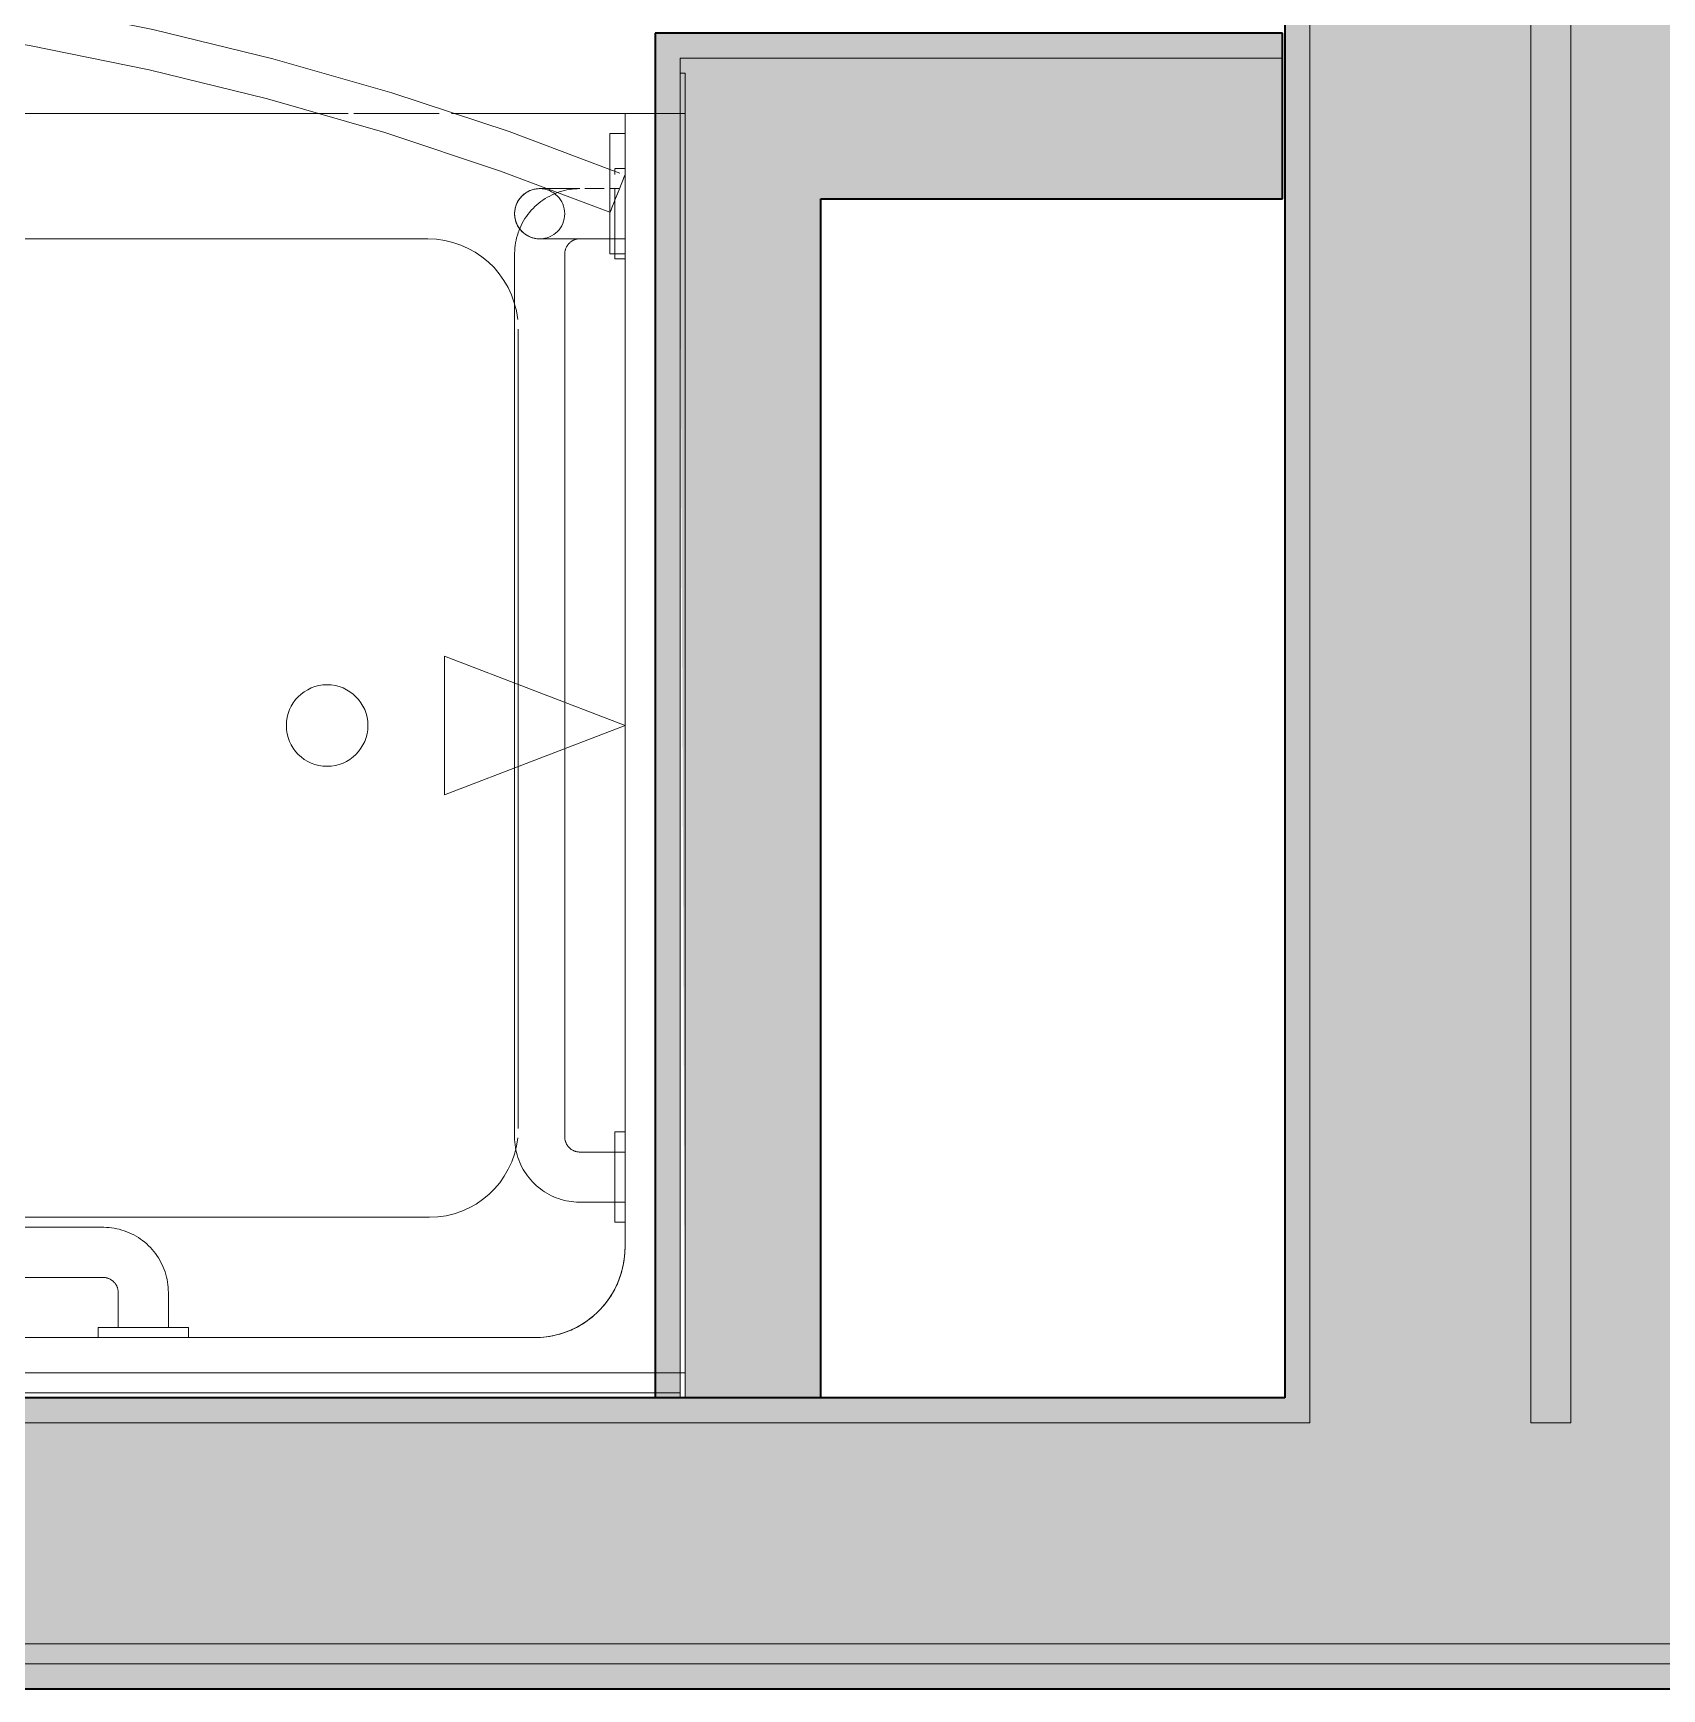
# Model space of a CAD drawing. Header units: inches. Extents: x 6 to 8416, y -388 to 6104.
# Drawn here: x 6884.23 to 6924.81, y 1568.94 to 1610.19 of the extents above; entities that cross this region are included whole.
import ezdxf

# ---------------------------------------------------------------- set-up
doc = ezdxf.new("R2010")
doc.units = ezdxf.units.IN
doc.header["$MEASUREMENT"] = 0
doc.linetypes.add('Dash 1_16_', pattern=[48, 24, -24])
for name, color, linetype, lineweight in [('A-GENM', 13, 'Continuous', 18), ('A-ROOM', 32, 'Continuous', 13), ('A-WALL', 113, 'Continuous', 25), ('A-WALL-PATT', 111, 'Continuous', 35), ('I-WALL', 2, 'Continuous', 25), ('P-SANR-FIXT', 6, 'Continuous', 18), ('Q-SPCQ', 91, 'Continuous', 18)]:
    doc.layers.add(name, color=color, linetype=linetype, lineweight=lineweight)

# ---------------------------------------------------------------- blocks, each defined once
blk = doc.blocks.new('GM BA Shower-Unit-Tub-Prefab-ICC ADA-AM - ICC Type B_ Option A Forward_ 60_W x 32_D-2223642-LEVEL 3 - PLAN Copy 1 Copy 1')
at = {"layer": 'A-GENM'}
blk.add_line((0, -32), (0.625, -32), dxfattribs=at)
blk = doc.blocks.new('z Nested-Shower Surround-Tub-Prefab - Variable-V571-LEVEL 3 - PLAN Copy 1 Copy 1')
at = {"layer": 'A-GENM'}
for p, q in [((60, 0), (0, 0)), ((0, 0), (0, -0.625)), ((0, -0.625), (0, 0)), ((0, -0.625), (0, -32)), ((0, -29.875), (0, -0.625)), ((56.25, -1.5), (3.75, -1.5)), ((3.75, -1.5), (56.25, -1.5)), ((56.25, -1.5), (3.75, -1.5)), ((1.5, -3.75), (1.5, -5.058)), ((1.5, -29.25), (1.5, -3.75)), ((1.5, -3.75), (1.5, -5.058)), ((53.877, -4.5), (6.371, -4.5)), ((1.5, -5.942), (1.5, -29.058)), ((1.5, -5.942), (1.5, -29.058)), ((4.159, -15.729), (4.159, -6.712)), ((4.159, -17.771), (4.159, -15.729)), ((4.159, -26.623), (4.159, -17.771)), ((53.839, -28.873), (6.409, -28.873)), ((1.5, -30.75), (1.5, -29.25)), ((0, -32), (0, -29.875)), ((1.5, -30), (1.5, -30.75)), ((1.5, -30), (1.5, -30.75)), ((1.5, -30.75), (1.5, -32)), ((1.5, -32), (1.5, -30.75)), ((1.5, -30.75), (1.5, -32)), ((0, -32), (1.5, -32)), ((0.75, -32), (0.125, -32)), ((1.5, -32), (0.75, -32)), ((1.5, -32), (5.826, -32)), ((6.125, -32), (8.252, -32)), ((8.398, -32), (9.275, -32)), ((9.275, -32), (17.125, -32))]:
    blk.add_line(p, q, dxfattribs=at)
at = {"layer": 'A-GENM', "lineweight": 9}
for p, q in [((60, 0), (0, 0)), ((0, 0), (0, -0.625)), ((0, -0.625), (0, 0)), ((0.125, -0.625), (0.125, -0.125)), ((0.125, -0.125), (59.875, -0.125)), ((0.125, -0.313), (0.125, -0.625)), ((0.75, -0.125), (0.313, -0.125)), ((59.375, -0.125), (0.75, -0.125)), ((0, -0.625), (0, -33)), ((0, -29.875), (0, -0.625)), ((0.125, -33), (0.125, -0.625)), ((0.125, -0.625), (0.125, -29.875)), ((0, -32), (0, -29.875)), ((0.125, -29.875), (0.125, -32)), ((0, -33), (0, -32)), ((0.125, -32), (0.125, -33)), ((0, -33), (0.125, -33)), ((0.125, -33), (0, -33))]:
    blk.add_line(p, q, dxfattribs=at)
at = {"layer": 'A-GENM'}
blk.add_circle((8.92, -16.75), 1.016, dxfattribs=at)
for centre, radius, start, end in [((3.75, -3.75), 2.25, 90, 180), ((3.75, -3.75), 2.25, 110.0287, 114.9713), ((3.75, -3.75), 2.25, 110.0287, 114.9713), ((3.75, -3.75), 2.25, 105, 110.0287), ((3.75, -3.75), 2.25, 105, 110.0287), ((3.75, -3.75), 2.25, 90, 105), ((3.75, -3.75), 2.25, 90, 105), ((3.75, -3.75), 2.25, 120, 135), ((3.75, -3.75), 2.25, 120, 135), ((3.75, -3.75), 2.25, 114.9713, 120), ((3.75, -3.75), 2.25, 114.9713, 120), ((3.75, -3.75), 2.25, 135, 150), ((3.75, -3.75), 2.25, 135, 150), ((3.75, -3.75), 2.25, 155.0287, 159.9713), ((3.75, -3.75), 2.25, 155.0287, 159.9713), ((3.75, -3.75), 2.25, 150, 155.0287), ((3.75, -3.75), 2.25, 150, 155.0287), ((3.75, -3.75), 2.25, 165, 180), ((3.75, -3.75), 2.25, 165, 180), ((3.75, -3.75), 2.25, 159.9713, 165), ((3.75, -3.75), 2.25, 159.9713, 165), ((6.371, -6.712), 2.212, 90, 173.9023), ((6.409, -26.623), 2.25, 186.2418, 270)]:
    blk.add_arc(centre, radius, start, end, dxfattribs=at)
blk = doc.blocks.new('z Nested-Shower Grab Bars - Variable-V572-LEVEL 3 - PLAN Copy 1 Copy 1')
at = {"layer": 'A-GENM', "linetype": 'Dash 1_16_', "lineweight": 9}
for p, q in [((10.875, 0), (10.875, -0.25)), ((10.913, 0), (10.875, 0)), ((10.913, 0), (10.875, 0)), ((10.875, 0), (10.875, -0.25)), ((10.913, 0), (10.875, 0)), ((10.913, 0), (10.875, 0)), ((10.875, -0.25), (11.687, -0.25)), ((10.875, -0.25), (11.687, -0.25)), ((10.875, -0.25), (11.687, -0.25)), ((10.875, -0.25), (13.125, -0.25)), ((11.026, 0), (10.913, 0)), ((11.026, 0), (10.913, 0)), ((11.026, 0), (10.913, 0)), ((11.026, 0), (10.913, 0)), ((11.205, 0), (11.026, 0)), ((11.205, 0), (11.026, 0)), ((11.205, 0), (11.026, 0)), ((11.205, 0), (11.026, 0)), ((11.438, 0), (11.205, 0)), ((11.438, 0), (11.205, 0)), ((11.438, 0), (11.205, 0)), ((11.438, 0), (11.205, 0)), ((11.375, -0.25), (11.375, -1.125)), ((11.688, -0.25), (11.375, -0.25)), ((11.688, -0.25), (11.375, -0.25)), ((11.375, -0.25), (11.375, -1.125)), ((12.625, -0.25), (11.375, -0.25)), ((11.688, -0.25), (11.375, -0.25)), ((11.709, 0), (11.438, 0)), ((11.709, 0), (11.438, 0)), ((11.709, 0), (11.438, 0)), ((11.709, 0), (11.438, 0)), ((11.838, -0.25), (11.688, -0.25)), ((12.313, -0.25), (11.688, -0.25)), ((11.838, -0.25), (11.688, -0.25)), ((12, 0), (11.709, 0)), ((12, 0), (11.709, 0)), ((12, 0), (11.709, 0)), ((12, 0), (11.709, 0)), ((12, -0.25), (11.838, -0.25)), ((12, -0.25), (11.838, -0.25)), ((12.291, 0), (12, 0)), ((12.291, 0), (12, 0)), ((12.291, 0), (12, 0)), ((12.291, 0), (12, 0)), ((12.162, -0.25), (12, -0.25)), ((12.162, -0.25), (12, -0.25)), ((12.313, -0.25), (12.162, -0.25)), ((12.313, -0.25), (12.162, -0.25)), ((12.563, 0), (12.291, 0)), ((12.563, 0), (12.291, 0)), ((12.563, 0), (12.291, 0)), ((12.563, 0), (12.291, 0)), ((12.313, -0.25), (13.125, -0.25)), ((12.313, -0.25), (13.125, -0.25)), ((12.625, -0.25), (12.313, -0.25)), ((12.625, -0.25), (12.313, -0.25)), ((12.313, -0.25), (13.125, -0.25)), ((12.625, -0.25), (12.313, -0.25)), ((12.795, 0), (12.563, 0)), ((12.795, 0), (12.563, 0)), ((12.795, 0), (12.563, 0)), ((12.795, 0), (12.563, 0)), ((12.625, -1.125), (12.625, -0.25)), ((12.625, -1.125), (12.625, -0.25)), ((12.974, 0), (12.795, 0)), ((12.974, 0), (12.795, 0)), ((12.974, 0), (12.795, 0)), ((12.974, 0), (12.795, 0)), ((13.087, 0), (12.974, 0)), ((13.087, 0), (12.974, 0)), ((13.087, 0), (12.974, 0)), ((13.087, 0), (12.974, 0)), ((13.125, 0), (13.087, 0)), ((13.125, 0), (13.087, 0)), ((13.125, 0), (13.087, 0)), ((13.125, 0), (13.087, 0)), ((13.125, -0.25), (13.125, 0)), ((13.125, -0.25), (13.125, 0)), ((35, -1.5), (13, -1.5)), ((35, -1.5), (13, -1.5)), ((0.25, -2.875), (0, -2.875)), ((0, -2.875), (0, -2.913)), ((0, -2.875), (0, -2.913)), ((0.25, -3.438), (0.25, -2.875)), ((0.25, -5.125), (0.25, -2.875)), ((13, -2.75), (35, -2.75)), ((13, -2.75), (35, -2.75)), ((0, -2.913), (0, -3.026)), ((0, -2.913), (0, -3.026)), ((0, -3.026), (0, -3.205)), ((0, -3.026), (0, -3.205)), ((0, -3.205), (0, -3.438)), ((0, -3.205), (0, -3.438)), ((1.125, -3.375), (0, -3.375)), ((0, -3.375), (0, -3.396)), ((0, -3.375), (0, -3.396)), ((0, -3.396), (0, -3.459)), ((0, -3.396), (0, -3.459)), ((0, -3.438), (0, -3.709)), ((0, -3.459), (0, -3.558)), ((0, -3.459), (0, -3.558)), ((0, -3.558), (0, -3.688)), ((0, -3.558), (0, -4.442)), ((0, -3.688), (0, -3.838)), ((0, -3.709), (0, -4)), ((0, -3.838), (0, -4)), ((0, -4), (0, -4.291)), ((0, -4), (0, -4.162)), ((0, -4.162), (0, -4.313)), ((0, -4.291), (0, -4.563)), ((0, -4.313), (0, -4.442)), ((0, -4.442), (0, -4.541)), ((0, -4.442), (0, -4.541)), ((0, -4.541), (0, -4.604)), ((0, -4.541), (0, -4.604)), ((0, -4.563), (0, -4.795)), ((0, -4.563), (0, -4.795)), ((0, -4.604), (0, -4.625)), ((0, -4.604), (0, -4.625)), ((0, -4.625), (1.125, -4.625)), ((0, -4.795), (0, -4.974)), ((0, -4.795), (0, -4.974)), ((0.25, -5.125), (0.25, -4.563)), ((0, -4.974), (0, -5.087)), ((0, -4.974), (0, -5.087)), ((0, -5.087), (0, -5.125)), ((0, -5.087), (0, -5.125)), ((0, -5.125), (0.25, -5.125)), ((1.5, -5), (1.5, -14.674)), ((2.75, -14.194), (2.75, -5)), ((2.75, -16.306), (2.75, -14.194)), ((1.5, -14.674), (1.5, -15.826)), ((1.5, -15.826), (1.5, -27)), ((2.75, -27), (2.75, -16.306)), ((0.25, -26.875), (0, -26.875)), ((0, -26.875), (0, -26.913)), ((0, -26.875), (0, -26.913)), ((0.25, -26.875), (0, -26.875)), ((0, -26.875), (0, -26.913)), ((0, -26.875), (0, -26.913)), ((0, -26.913), (0, -27.026)), ((0, -26.913), (0, -27.026)), ((0, -26.913), (0, -27.026)), ((0, -26.913), (0, -27.026)), ((0, -27.026), (0, -27.205)), ((0, -27.026), (0, -27.205)), ((0, -27.026), (0, -27.205)), ((0, -27.026), (0, -27.205)), ((0, -27.205), (0, -27.438)), ((0, -27.205), (0, -27.438)), ((0, -27.205), (0, -27.438)), ((0, -27.205), (0, -27.438)), ((0.25, -27.438), (0.25, -26.875)), ((0.25, -27.687), (0.25, -26.875)), ((0.25, -27.687), (0.25, -26.875)), ((0.25, -27.709), (0.25, -26.875)), ((1.125, -27.375), (0, -27.375)), ((0, -27.375), (0, -27.396)), ((0, -27.375), (0, -27.396)), ((0, -27.396), (0, -27.459)), ((0, -27.396), (0, -27.459)), ((0, -27.438), (0, -27.709)), ((0, -27.438), (0, -27.709)), ((0, -27.438), (0, -27.709)), ((0, -27.459), (0, -27.558)), ((0, -27.459), (0, -27.558)), ((0, -27.558), (0, -27.688)), ((0, -27.558), (0, -27.688)), ((1.125, -27.375), (0.25, -27.375)), ((0.25, -27.375), (0.25, -27.688)), ((0.25, -27.375), (0.25, -27.688)), ((1.966, -27.375), (1.987, -27.375)), ((1.987, -27.375), (2.007, -27.375)), ((2.007, -27.375), (2.025, -27.375)), ((2.025, -27.375), (2.042, -27.375)), ((2.042, -27.375), (2.057, -27.375)), ((2.057, -27.375), (2.071, -27.375)), ((2.071, -27.375), (2.083, -27.375)), ((2.083, -27.375), (2.094, -27.375)), ((2.094, -27.375), (2.103, -27.375)), ((2.103, -27.375), (2.11, -27.375)), ((2.11, -27.375), (2.116, -27.375)), ((2.116, -27.375), (2.121, -27.375)), ((2.121, -27.375), (2.124, -27.375)), ((2.124, -27.375), (2.125, -27.375)), ((2.125, -27.375), (2.15, -27.375)), ((2.15, -27.375), (2.175, -27.377)), ((2.175, -27.377), (2.2, -27.379)), ((2.2, -27.379), (2.225, -27.383)), ((2.225, -27.383), (2.249, -27.387)), ((2.249, -27.387), (2.274, -27.393)), ((2.274, -27.393), (2.298, -27.399)), ((2.298, -27.399), (2.322, -27.407)), ((2.322, -27.407), (2.345, -27.415)), ((2.345, -27.415), (2.368, -27.424)), ((2.368, -27.424), (2.391, -27.435)), ((2.391, -27.435), (2.414, -27.446)), ((2.414, -27.446), (2.436, -27.458)), ((2.436, -27.458), (2.457, -27.47)), ((2.457, -27.47), (2.478, -27.484)), ((2.478, -27.484), (2.498, -27.499)), ((2.498, -27.499), (2.518, -27.514)), ((2.518, -27.514), (2.537, -27.53)), ((2.537, -27.53), (2.556, -27.547)), ((2.556, -27.547), (2.573, -27.565)), ((2.573, -27.565), (2.59, -27.583)), ((2.59, -27.583), (2.607, -27.602)), ((2.607, -27.602), (2.622, -27.621)), ((2.615, -27.649), (2.64, -27.589)), ((2.622, -27.621), (2.637, -27.642)), ((0, -27.688), (0, -27.838)), ((0, -27.688), (0, -27.838)), ((0, -27.749), (0, -28)), ((0, -27.749), (0, -28)), ((0, -27.749), (0, -28)), ((0, -27.838), (0, -28)), ((0, -27.838), (0, -28.541)), ((0, -28), (0, -28.162)), ((0.25, -27.688), (0.25, -27.838)), ((0.25, -27.688), (0.25, -27.838)), ((0.25, -27.991), (0.25, -27.749)), ((0.25, -27.838), (0.25, -28)), ((0.25, -27.838), (0.25, -28)), ((0.25, -28), (0.25, -28.162)), ((0.25, -28), (0.25, -28.313)), ((2.335, -28.085), (2.377, -28.035)), ((2.377, -28.035), (2.418, -27.984)), ((2.418, -27.984), (2.456, -27.932)), ((2.456, -27.932), (2.492, -27.878)), ((2.492, -27.878), (2.526, -27.823)), ((2.526, -27.823), (2.558, -27.766)), ((2.558, -27.766), (2.588, -27.708)), ((2.588, -27.708), (2.615, -27.649)), ((2.637, -27.642), (2.651, -27.662)), ((2.651, -27.662), (2.664, -27.684)), ((2.664, -27.684), (2.676, -27.705)), ((2.676, -27.705), (2.688, -27.728)), ((2.688, -27.728), (2.698, -27.75)), ((2.698, -27.75), (2.708, -27.774)), ((2.708, -27.774), (2.716, -27.797)), ((2.716, -27.797), (2.724, -27.821)), ((2.724, -27.821), (2.73, -27.845)), ((2.73, -27.845), (2.736, -27.869)), ((2.736, -27.869), (2.741, -27.894)), ((2.741, -27.894), (2.745, -27.918)), ((2.745, -27.918), (2.747, -27.943)), ((2.749, -28.043), (2.746, -28.068)), ((2.747, -27.943), (2.749, -27.968)), ((2.749, -27.968), (2.75, -27.993)), ((2.75, -28.018), (2.749, -28.043)), ((2.75, -27.993), (2.75, -28.018)), ((0, -28.113), (0, -28.503)), ((0, -28.113), (0, -28.503)), ((0, -28.113), (0, -28.503)), ((0, -28.162), (0, -28.313)), ((0, -28.313), (0, -28.442)), ((0, -28.442), (0, -28.541)), ((0.25, -28.291), (0.25, -28.113)), ((0.25, -28.162), (0.25, -28.313)), ((0.25, -28.313), (0.25, -28.442)), ((0.25, -28.313), (0.25, -28.442)), ((0.25, -28.442), (0.25, -28.625)), ((0.25, -28.442), (0.25, -28.625)), ((1.817, -28.47), (1.875, -28.441)), ((1.875, -28.441), (1.932, -28.41)), ((1.932, -28.41), (1.988, -28.377)), ((1.988, -28.377), (2.043, -28.341)), ((2.043, -28.341), (2.095, -28.303)), ((2.244, -28.178), (2.291, -28.132)), ((2.291, -28.132), (2.335, -28.085)), ((2.547, -28.461), (2.528, -28.477)), ((2.565, -28.444), (2.547, -28.461)), ((2.583, -28.426), (2.565, -28.444)), ((2.599, -28.407), (2.583, -28.426)), ((2.615, -28.388), (2.599, -28.407)), ((2.63, -28.368), (2.615, -28.388)), ((2.645, -28.347), (2.63, -28.368)), ((2.658, -28.326), (2.645, -28.347)), ((2.671, -28.305), (2.658, -28.326)), ((2.682, -28.283), (2.671, -28.305)), ((2.693, -28.26), (2.682, -28.283)), ((2.703, -28.237), (2.693, -28.26)), ((2.712, -28.214), (2.703, -28.237)), ((2.72, -28.19), (2.712, -28.214)), ((2.727, -28.166), (2.72, -28.19)), ((2.734, -28.142), (2.727, -28.166)), ((2.739, -28.118), (2.734, -28.142)), ((2.743, -28.093), (2.739, -28.118)), ((2.746, -28.068), (2.743, -28.093)), ((0, -28.541), (0, -28.604)), ((0, -28.541), (0, -28.604)), ((0, -28.563), (0, -28.795)), ((0, -28.563), (0, -28.795)), ((0, -28.563), (0, -28.795)), ((0, -28.563), (0, -28.795)), ((0, -28.604), (0, -28.625)), ((0, -28.604), (0, -28.625)), ((0.154, -28.625), (0.375, -28.625)), ((0.515, -28.625), (1.004, -28.625)), ((0.515, -28.625), (1.004, -28.625)), ((1.125, -28.625), (1.19, -28.624)), ((1.136, -28.625), (1.125, -28.625)), ((1.176, -28.625), (1.136, -28.625)), ((1.216, -28.625), (1.176, -28.625)), ((1.19, -28.624), (1.255, -28.62)), ((1.255, -28.625), (1.216, -28.625)), ((1.255, -28.62), (1.32, -28.613)), ((1.295, -28.625), (1.255, -28.625)), ((1.334, -28.625), (1.295, -28.625)), ((1.32, -28.613), (1.384, -28.604)), ((1.373, -28.625), (1.334, -28.625)), ((1.412, -28.625), (1.373, -28.625)), ((1.45, -28.625), (1.412, -28.625)), ((1.487, -28.625), (1.45, -28.625)), ((1.524, -28.625), (1.487, -28.625)), ((1.511, -28.578), (1.574, -28.562)), ((1.561, -28.625), (1.524, -28.625)), ((1.574, -28.562), (1.636, -28.543)), ((1.665, -28.625), (1.631, -28.625)), ((1.636, -28.543), (1.697, -28.521)), ((1.699, -28.625), (1.665, -28.625)), ((1.697, -28.521), (1.758, -28.497)), ((1.731, -28.625), (1.699, -28.625)), ((1.762, -28.625), (1.731, -28.625)), ((1.758, -28.497), (1.817, -28.47)), ((1.792, -28.625), (1.762, -28.625)), ((1.822, -28.625), (1.792, -28.625)), ((1.85, -28.625), (1.822, -28.625)), ((1.877, -28.625), (1.85, -28.625)), ((1.903, -28.625), (1.877, -28.625)), ((1.927, -28.625), (1.903, -28.625)), ((1.95, -28.625), (1.927, -28.625)), ((2.074, -28.625), (2.061, -28.625)), ((2.086, -28.625), (2.074, -28.625)), ((2.096, -28.625), (2.086, -28.625)), ((2.105, -28.625), (2.096, -28.625)), ((2.112, -28.625), (2.105, -28.625)), ((2.118, -28.625), (2.112, -28.625)), ((2.122, -28.625), (2.118, -28.625)), ((2.124, -28.625), (2.122, -28.625)), ((2.125, -28.625), (2.124, -28.625)), ((2.213, -28.619), (2.188, -28.622)), ((2.238, -28.615), (2.213, -28.619)), ((2.262, -28.61), (2.238, -28.615)), ((2.287, -28.604), (2.262, -28.61)), ((2.311, -28.597), (2.287, -28.604)), ((2.334, -28.589), (2.311, -28.597)), ((2.358, -28.58), (2.334, -28.589)), ((2.381, -28.57), (2.358, -28.58)), ((2.403, -28.56), (2.381, -28.57)), ((2.426, -28.548), (2.403, -28.56)), ((2.447, -28.536), (2.426, -28.548)), ((2.468, -28.522), (2.447, -28.536)), ((2.489, -28.508), (2.468, -28.522)), ((2.509, -28.493), (2.489, -28.508)), ((2.528, -28.477), (2.509, -28.493)), ((0, -28.974), (0, -29.125)), ((0, -28.974), (0, -29.125)), ((0, -28.974), (0, -29.125)), ((0, -28.974), (0, -29.125)), ((0, -29.125), (0.245, -29.125)), ((0, -29.125), (0.245, -29.125)), ((0.25, -29.087), (0.25, -28.974)), ((0.25, -29.087), (0.25, -28.974)), ((0.25, -29.087), (0.25, -28.974)), ((0.25, -29.087), (0.25, -28.974)), ((0.25, -29.125), (0.25, -29.087)), ((0.25, -29.125), (0.25, -29.087)), ((0.25, -29.125), (0.25, -29.087)), ((0.25, -29.125), (0.25, -29.087))]:
    blk.add_line(p, q, dxfattribs=at)
at = {"layer": 'A-GENM', "linetype": 'Dash 1_16_', "lineweight": 9, "flags": 128}
for points in [[(11.375, -1.125), (11.376, -1.19), (11.38, -1.255), (11.387, -1.32), (11.396, -1.384), (11.407, -1.448), (11.422, -1.511), (11.438, -1.574), (11.457, -1.636), (11.479, -1.697), (11.503, -1.758), (11.53, -1.817), (11.559, -1.875), (11.59, -1.932), (11.623, -1.988), (11.659, -2.043), (11.697, -2.095), (11.736, -2.147), (11.778, -2.197), (11.822, -2.244), (11.868, -2.291), (11.915, -2.335), (11.965, -2.377), (12.016, -2.418), (12.068, -2.456), (12.122, -2.492), (12.177, -2.526), (12.234, -2.558), (12.292, -2.588), (12.351, -2.615), (12.411, -2.64), (12.472, -2.662), (12.534, -2.682), (12.597, -2.699), (12.66, -2.714), (12.724, -2.726), (12.788, -2.736), (12.853, -2.743), (12.917, -2.748), (12.982, -2.75), (13, -2.75)], [(11.375, -1.125), (11.376, -1.19), (11.38, -1.255), (11.387, -1.32), (11.396, -1.384), (11.407, -1.448), (11.422, -1.511), (11.438, -1.574), (11.457, -1.636), (11.479, -1.697), (11.503, -1.758), (11.53, -1.817), (11.559, -1.875), (11.59, -1.932), (11.623, -1.988), (11.659, -2.043), (11.697, -2.095), (11.736, -2.147), (11.778, -2.197), (11.822, -2.244), (11.868, -2.291), (11.915, -2.335), (11.965, -2.377), (12.016, -2.418), (12.068, -2.456), (12.122, -2.492), (12.177, -2.526), (12.234, -2.558), (12.292, -2.588), (12.351, -2.615), (12.411, -2.64), (12.472, -2.662), (12.534, -2.682), (12.597, -2.699), (12.66, -2.714), (12.724, -2.726), (12.788, -2.736), (12.853, -2.743), (12.917, -2.748), (12.982, -2.75), (13, -2.75)], [(13, -1.5), (12.985, -1.5), (12.97, -1.499), (12.955, -1.497), (12.94, -1.495), (12.925, -1.493), (12.911, -1.489), (12.896, -1.485), (12.882, -1.481), (12.868, -1.476), (12.854, -1.47), (12.84, -1.464), (12.827, -1.458), (12.814, -1.45), (12.801, -1.443), (12.788, -1.435), (12.776, -1.426), (12.764, -1.417), (12.753, -1.407), (12.742, -1.397), (12.731, -1.386), (12.721, -1.375), (12.711, -1.364), (12.702, -1.352), (12.693, -1.34), (12.684, -1.328), (12.677, -1.315), (12.669, -1.302), (12.662, -1.288), (12.656, -1.275), (12.65, -1.261), (12.645, -1.247), (12.641, -1.233), (12.637, -1.218), (12.633, -1.203), (12.63, -1.189), (12.628, -1.174), (12.627, -1.159), (12.625, -1.144), (12.625, -1.129), (12.625, -1.125)], [(13, -1.5), (12.985, -1.5), (12.97, -1.499), (12.955, -1.497), (12.94, -1.495), (12.925, -1.493), (12.911, -1.489), (12.896, -1.485), (12.882, -1.481), (12.868, -1.476), (12.854, -1.47), (12.84, -1.464), (12.827, -1.458), (12.814, -1.45), (12.801, -1.443), (12.788, -1.435), (12.776, -1.426), (12.764, -1.417), (12.753, -1.407), (12.742, -1.397), (12.731, -1.386), (12.721, -1.375), (12.711, -1.364), (12.702, -1.352), (12.693, -1.34), (12.684, -1.328), (12.677, -1.315), (12.669, -1.302), (12.662, -1.288), (12.656, -1.275), (12.65, -1.261), (12.645, -1.247), (12.641, -1.233), (12.637, -1.218), (12.633, -1.203), (12.63, -1.189), (12.628, -1.174), (12.627, -1.159), (12.625, -1.144), (12.625, -1.129), (12.625, -1.125)], [(2.75, -5), (2.749, -4.935), (2.745, -4.87), (2.738, -4.805), (2.729, -4.741), (2.718, -4.677), (2.703, -4.614), (2.687, -4.551), (2.668, -4.489), (2.646, -4.428), (2.622, -4.367), (2.595, -4.308), (2.566, -4.25), (2.535, -4.193), (2.502, -4.137), (2.466, -4.082), (2.428, -4.03), (2.389, -3.978), (2.347, -3.928), (2.303, -3.881), (2.257, -3.834), (2.21, -3.79), (2.16, -3.748), (2.109, -3.707), (2.057, -3.669), (2.003, -3.633), (1.948, -3.599), (1.891, -3.567), (1.833, -3.537), (1.774, -3.51), (1.714, -3.485), (1.653, -3.463), (1.591, -3.443), (1.528, -3.426), (1.465, -3.411), (1.401, -3.399), (1.337, -3.389), (1.272, -3.382), (1.208, -3.377), (1.143, -3.375), (1.125, -3.375)], [(1.125, -4.625), (1.14, -4.625), (1.155, -4.626), (1.17, -4.628), (1.185, -4.63), (1.2, -4.632), (1.214, -4.636), (1.229, -4.64), (1.243, -4.644), (1.257, -4.649), (1.271, -4.655), (1.285, -4.661), (1.298, -4.667), (1.311, -4.675), (1.324, -4.682), (1.337, -4.69), (1.349, -4.699), (1.361, -4.708), (1.372, -4.718), (1.383, -4.728), (1.394, -4.739), (1.404, -4.75), (1.414, -4.761), (1.423, -4.773), (1.432, -4.785), (1.441, -4.797), (1.448, -4.81), (1.456, -4.823), (1.463, -4.837), (1.469, -4.85), (1.475, -4.864), (1.48, -4.878), (1.484, -4.892), (1.488, -4.907), (1.492, -4.922), (1.495, -4.936), (1.497, -4.951), (1.498, -4.966), (1.5, -4.981), (1.5, -4.996), (1.5, -5)], [(1.5, -27), (1.5, -27.015), (1.499, -27.03), (1.497, -27.045), (1.495, -27.06), (1.493, -27.075), (1.489, -27.089), (1.485, -27.104), (1.481, -27.118), (1.476, -27.132), (1.47, -27.146), (1.464, -27.16), (1.458, -27.173), (1.45, -27.186), (1.443, -27.199), (1.435, -27.212), (1.426, -27.224), (1.417, -27.236), (1.407, -27.247), (1.397, -27.258), (1.386, -27.269), (1.375, -27.279), (1.364, -27.289), (1.352, -27.298), (1.34, -27.307), (1.328, -27.316), (1.315, -27.323), (1.302, -27.331), (1.288, -27.338), (1.275, -27.344), (1.261, -27.35), (1.247, -27.355), (1.233, -27.359), (1.218, -27.363), (1.203, -27.367), (1.189, -27.37), (1.174, -27.372), (1.159, -27.373), (1.144, -27.375), (1.129, -27.375), (1.125, -27.375)], [(2.64, -27.589), (2.662, -27.528), (2.682, -27.466), (2.699, -27.403), (2.714, -27.34), (2.726, -27.276), (2.736, -27.212), (2.743, -27.147), (2.748, -27.083), (2.75, -27.018), (2.75, -27)], [(1.125, -27.375), (1.165, -27.375), (1.205, -27.375), (1.245, -27.375), (1.284, -27.375), (1.324, -27.375), (1.363, -27.375), (1.401, -27.375), (1.44, -27.375), (1.477, -27.375), (1.514, -27.375), (1.551, -27.375), (1.587, -27.375), (1.622, -27.375), (1.656, -27.375), (1.69, -27.375), (1.722, -27.375), (1.754, -27.375), (1.784, -27.375), (1.814, -27.375), (1.842, -27.375), (1.87, -27.375), (1.896, -27.375), (1.921, -27.375), (1.944, -27.375), (1.966, -27.375)], [(2.095, -28.303), (2.147, -28.264), (2.197, -28.222), (2.244, -28.178)], [(1.384, -28.604), (1.448, -28.593), (1.511, -28.578)], [(1.631, -28.625), (1.596, -28.625), (1.561, -28.625)], [(2.061, -28.625), (2.046, -28.625), (2.03, -28.625), (2.012, -28.625), (1.993, -28.625), (1.972, -28.625), (1.95, -28.625)], [(2.188, -28.622), (2.163, -28.624), (2.138, -28.625), (2.125, -28.625)]]:
    blk.add_lwpolyline(points, dxfattribs=at)
at = {"layer": 'A-GENM', "linetype": 'Dash 1_16_', "lineweight": 9}
for start, end in [(90, 270), (270, 90)]:
    blk.add_arc((2.125, -28), 0.625, start, end, dxfattribs=at)
blk = doc.blocks.new('z Nested-Shower Fixtures - Variable-2223649-LEVEL 3 - PLAN Copy 1 Copy 1')
at = {"layer": 'P-SANR-FIXT'}
for p, q in [((4.5, 1.727), (0, 0)), ((4.5, -1.727), (4.5, 1.727)), ((0, 0), (4.5, -1.727))]:
    blk.add_line(p, q, dxfattribs=at)
blk = doc.blocks.new('z Nested-Shower Extra Gyp Layer - Variable-2223652-LEVEL 3 - PLAN Copy 1 Copy 1')
at = {"layer": 'A-GENM', "lineweight": 9}
for p, q in [((60, 0), (0, 0)), ((0, 0), (60, 0)), ((0, 0), (0, -0.625)), ((0, 0), (0, -0.625)), ((60, -0.625), (0, -0.625)), ((0, -0.625), (60, -0.625))]:
    blk.add_line(p, q, dxfattribs=at)
blk = doc.blocks.new('SE BA Shower Curtain Rod-AM - 1_ Dia__ 76_ AFF-V387-LEVEL 3 - PLAN Copy 1 Copy 1')
at = {"layer": 'Q-SPCQ'}
for p, q in [((0.375, 1.5), (0, 1.5)), ((0, 1.5), (0, -1.5)), ((0, 1.5), (0, 0.75)), ((0.375, 0.75), (0.375, 1.5)), ((0.375, -1.5), (0.375, 1.5)), ((0, 0.75), (0, 0.388)), ((0.373, 0.464), (0.28, 0.232)), ((0.373, 0.464), (0.348, 0.402)), ((0.375, 0.391), (0.375, 0.75)), ((0, 0.388), (0, 0)), ((0, 0), (0, -0.388)), ((0.235, 0.12), (0.14, -0.12)), ((0.235, 0.12), (0.187, 0)), ((0.28, 0.232), (0.235, 0.12)), ((0.28, 0.232), (0.235, 0.12)), ((0.318, 0.328), (0.28, 0.232)), ((0.348, 0.402), (0.318, 0.328)), ((0, -0.388), (0, -0.75)), ((0.095, -0.232), (0.002, -0.464)), ((0.027, -0.402), (0.002, -0.464)), ((0.057, -0.328), (0.027, -0.402)), ((0.095, -0.232), (0.057, -0.328)), ((0.14, -0.12), (0.095, -0.232)), ((0.14, -0.12), (0.095, -0.232)), ((0.187, 0), (0.14, -0.12)), ((0, -0.75), (0, -1.5)), ((0.128, -0.512), (0.375, -0.604)), ((0.375, -0.75), (0.375, -0.521)), ((0.375, -1.5), (0.375, -0.75)), ((0, -1.5), (0.375, -1.5))]:
    blk.add_line(p, q, dxfattribs=at)
at = {"layer": 'Q-SPCQ', "flags": 128}
for points in [[(56.625, 0.464), (53.782, -0.604), (50.896, -1.558), (47.974, -2.395), (45.022, -3.115), (42.042, -3.716), (39.041, -4.198), (36.024, -4.56), (32.994, -4.8), (29.957, -4.919), (26.917, -4.916), (23.881, -4.792), (20.851, -4.547), (17.834, -4.181), (14.834, -3.694), (11.856, -3.088), (8.904, -2.363), (5.984, -1.52), (3.099, -0.562), (0.375, 0.464)], [(0.375, -0.604), (2.885, -1.547), (5.809, -2.513), (8.769, -3.362), (11.761, -4.091), (14.779, -4.7), (17.82, -5.189), (20.877, -5.555), (23.947, -5.798), (27.024, -5.919), (30.103, -5.916), (33.18, -5.791), (36.25, -5.542), (39.306, -5.171), (42.346, -4.678), (45.364, -4.063), (48.354, -3.329), (51.313, -2.475), (54.235, -1.504), (56.625, -0.605)]]:
    blk.add_lwpolyline(points, dxfattribs=at)

msp = doc.modelspace()

# ---------------------------------------------------------------- hatches: boundary and pattern name
at = {"layer": 'A-WALL-PATT'}
msp.add_hatch(color=10, dxfattribs=at).paths.add_polyline_path([(6915.41533733, 1576.18577679), (6916.04033733, 1576.18577679), (6916.04033733, 1698.68577679), (6915.41533733, 1698.68577679), (6915.41533733, 1590.74356081)])
at = {"layer": 'A-WALL-PATT', "transparency": 33554560}
for points in [[(6915.35283733, 1609.56077679), (6915.35283733, 1610.18577679), (6899.72783733, 1610.18577679), (6899.72783733, 1609.56077679), (6906.70553685, 1609.56077679)], [(6900.33976202, 1576.81077679), (6900.35283733, 1576.81077679), (6900.35283733, 1609.56077679), (6899.72783733, 1609.56077679), (6899.72783733, 1576.81077679)], [(6900.35283733, 1576.18577679), (6900.33976202, 1576.81077679), (6899.72783733, 1576.81077679), (6899.72783733, 1576.18577679)]]:
    msp.add_hatch(color=10, dxfattribs=at).paths.add_polyline_path(points)
at = {"layer": 'A-WALL-PATT'}
h = msp.add_hatch(color=10, dxfattribs=at)
h.paths.add_polyline_path([(7615.29803685, 1575.56077679), (7653.66533733, 1575.56077679), (7653.66533733, 1576.18577679), (7160.10283733, 1576.18577679), (7160.10283733, 1575.56077679), (7598.42678685, 1575.56077679)])
h.paths.add_polyline_path([(7657.16533733, 1575.56077679), (7659.79033733, 1575.56077679), (7659.79033733, 1576.18577679), (7657.16533733, 1576.18577679)])
h.paths.add_polyline_path([(7124.10283733, 1575.56077679), (7124.10283733, 1576.18577679), (6928.04033733, 1576.18577679), (6928.04033733, 1575.56077679), (7109.16053685, 1575.56077679)])
h.paths.add_polyline_path([(6916.04033733, 1575.56077679), (6916.04033733, 1576.18577679), (6716.60283733, 1576.18577679), (6716.60283733, 1575.56077679), (6906.70553685, 1575.56077679)])
h.paths.add_polyline_path([(6670.50803685, 1575.56077679), (6680.60283733, 1575.56077679), (6680.60283733, 1576.18577679), (6566.04033733, 1576.18577679), (6566.04033733, 1575.56077679), (6636.76553685, 1575.56077679)])
h.paths.add_polyline_path([(6554.04033733, 1575.56077679), (6554.04033733, 1576.18577679), (6551.97783733, 1576.18577679), (6551.97783733, 1575.56077679), (6552.40928685, 1575.56077679)])
h.paths.add_polyline_path([(6548.47783733, 1575.56077679), (6548.47783733, 1576.18577679), (6054.91533733, 1576.18577679), (6054.91533733, 1575.56077679), (6535.53803685, 1575.56077679)])
h.paths.add_polyline_path([(6018.91533733, 1575.56077679), (6018.91533733, 1576.18577679), (5823.29033733, 1576.18577679), (5823.29033733, 1575.56077679), (5894.43053685, 1575.56077679)])
h.paths.add_polyline_path([(5810.07428685, 1575.56077679), (5810.79033733, 1575.56077679), (5810.79033733, 1576.18577679), (5537.91533733, 1576.18577679), (5537.91533733, 1575.56077679), (5793.20303685, 1575.56077679)])
h.paths.add_polyline_path([(5448.79033733, 1575.56077679), (5501.91533733, 1575.56077679), (5501.91533733, 1576.18577679), (5448.16533733, 1576.18577679), (5448.16533733, 1575.56077679)])
at = {"layer": 'A-WALL-PATT', "lineweight": 25}
h = msp.add_hatch(color=10, dxfattribs=at)
h.paths.add_polyline_path([(7649.04053685, 1568.93577679), (7649.79033733, 1568.93577679), (7649.79033733, 1569.56077679), (7160.10283733, 1569.56077679), (7160.10283733, 1568.93577679), (7615.29803685, 1568.93577679)])
h.paths.add_polyline_path([(7666.41533733, 1568.93577679), (7666.41533733, 1569.56077679), (7656.41533733, 1569.56077679), (7656.41533733, 1568.93577679), (7665.91178685, 1568.93577679)])
h.paths.add_polyline_path([(7124.10283733, 1568.93577679), (7124.10283733, 1569.56077679), (6716.60283733, 1569.56077679), (6716.60283733, 1568.93577679), (7109.16053685, 1568.93577679)])
h.paths.add_polyline_path([(6670.50803685, 1568.93577679), (6680.60283733, 1568.93577679), (6680.60283733, 1569.56077679), (6054.91533733, 1569.56077679), (6054.91533733, 1568.93577679), (6636.76553685, 1568.93577679)])
h.paths.add_polyline_path([(6018.91533733, 1568.93577679), (6018.91533733, 1569.56077679), (5537.91533733, 1569.56077679), (5537.91533733, 1568.93577679), (5894.43053685, 1568.93577679)])
h.paths.add_polyline_path([(5501.91533733, 1568.93577679), (5501.91533733, 1569.56077679), (5454.79033733, 1569.56077679), (5454.79033733, 1568.93577679), (5489.52053685, 1568.93577679)])
at = {"layer": 'I-WALL'}
for points in [[(6916.04033733, 1575.56077679), (6921.54033733, 1575.56077679), (6921.54033733, 1698.68577679), (6916.04033733, 1698.68577679), (6916.04033733, 1576.18577679)], [(6922.54033733, 1575.56077679), (6922.54033733, 1698.68577679), (6921.54033733, 1698.68577679), (6921.54033733, 1575.56077679)], [(6922.54033733, 1575.56077679), (6928.04033733, 1575.56077679), (6928.04033733, 1698.68577679), (6922.54033733, 1698.68577679), (6922.54033733, 1576.18577679)]]:
    msp.add_hatch(color=10, dxfattribs=at).paths.add_polyline_path(points)
at = {"layer": 'I-WALL', "transparency": 33554560}
for points in [[(6915.35283733, 1606.06077679), (6915.35283733, 1609.56077679), (6900.35283733, 1609.56077679), (6900.35283733, 1606.06077679), (6906.70553685, 1606.06077679)], [(6903.85283733, 1576.18577679), (6903.85283733, 1606.06077679), (6900.35283733, 1606.06077679), (6900.47783733, 1576.18577679)]]:
    msp.add_hatch(color=10, dxfattribs=at).paths.add_polyline_path(points)
at = {"layer": 'I-WALL'}
h = msp.add_hatch(color=10, dxfattribs=at)
h.paths.add_polyline_path([(7655.79033733, 1570.06077679), (7665.29033733, 1570.06077679), (7665.29033733, 1575.56077679), (7160.10283733, 1575.56077679), (7160.10283733, 1570.06077679), (7650.29033733, 1570.06077679)])
h.paths.add_polyline_path([(7124.10283733, 1570.06077679), (7124.10283733, 1575.56077679), (6716.60283733, 1575.56077679), (6716.60283733, 1570.06077679), (7109.16053685, 1570.06077679)])
h.paths.add_polyline_path([(6670.50803685, 1570.06077679), (6680.60283733, 1570.06077679), (6680.60283733, 1575.56077679), (6054.91533733, 1575.56077679), (6054.91533733, 1570.06077679), (6636.76553685, 1570.06077679)])
h.paths.add_polyline_path([(6018.91533733, 1570.06077679), (6018.91533733, 1575.56077679), (5537.91533733, 1575.56077679), (5537.91533733, 1570.06077679), (5894.43053685, 1570.06077679)])
h.paths.add_polyline_path([(5489.52053685, 1570.06077679), (5501.91533733, 1570.06077679), (5501.91533733, 1575.56077679), (5448.79033733, 1575.56077679), (5448.79033733, 1570.06077679), (5455.77803685, 1570.06077679)])
h = msp.add_hatch(color=10, dxfattribs=at)
h.paths.add_polyline_path([(7665.79033733, 1569.56077679), (7665.79033733, 1570.06077679), (7655.79033733, 1570.06077679), (7655.79033733, 1569.56077679), (7656.41533733, 1569.56077679)])
h.paths.add_polyline_path([(7649.04053685, 1569.56077679), (7650.29033733, 1569.56077679), (7650.29033733, 1570.06077679), (7160.10283733, 1570.06077679), (7160.10283733, 1569.56077679), (7615.29803685, 1569.56077679)])
h.paths.add_polyline_path([(7124.10283733, 1569.56077679), (7124.10283733, 1570.06077679), (6716.60283733, 1570.06077679), (6716.60283733, 1569.56077679), (7109.16053685, 1569.56077679)])
h.paths.add_polyline_path([(6680.60283733, 1569.56077679), (6680.60283733, 1570.06077679), (6054.91533733, 1570.06077679), (6054.91533733, 1569.56077679), (6670.50803685, 1569.56077679)])
h.paths.add_polyline_path([(6018.91533733, 1569.56077679), (6018.91533733, 1570.06077679), (5537.91533733, 1570.06077679), (5537.91533733, 1569.56077679), (5894.43053685, 1569.56077679)])
h.paths.add_polyline_path([(5455.77803685, 1569.56077679), (5501.91533733, 1569.56077679), (5501.91533733, 1570.06077679), (5454.29033733, 1570.06077679), (5454.29033733, 1569.56077679), (5454.79033733, 1569.56077679)])

# ---------------------------------------------------------------- linework, layer by layer
at = {"layer": 'A-ROOM', "lineweight": 9, "flags": 128}
msp.add_lwpolyline([(6566.66533733, 1576.18577679), (6671.85283733, 1576.18577679), (6671.85283733, 1638.93577679), (6643.22783733, 1638.93577679), (6643.22783733, 1645.68577679), (6674.22783733, 1645.68577679), (6682.72783733, 1645.68577679), (6682.72783733, 1638.93577679), (6676.60283733, 1638.93577679), (6676.60283733, 1576.18577679), (6915.41533733, 1576.18577679), (6915.41533733, 1698.68577679), (6916.91533733, 1698.68577679), (6916.91533733, 1734.18577679), (6916.91533733, 1861.31077679), (6564.66533733, 1861.31077679), (6564.66533733, 1698.68577679), (6566.66533733, 1698.68577679)], close=True, dxfattribs=at)
msp.add_lwpolyline([(7649.16533733, 1568.93577679), (6922.04033733, 1568.93577679), (6676.66564332, 1568.93577679), (6671.79003134, 1568.93577679), (6560.04033733, 1568.93577679), (5817.04033733, 1568.93577679), (5455.41533733, 1568.93577679)], dxfattribs=at)
at = {"layer": 'A-WALL', "lineweight": 9}
for p, q in [((6921.54033733, 1861.31077679), (6921.54033733, 1575.56077679)), ((6922.54033733, 1861.31077679), (6922.54033733, 1575.56077679)), ((6916.04033733, 1698.68577679), (6916.04033733, 1575.56077679)), ((6900.35283733, 1609.56077679), (6900.35283733, 1576.18577679)), ((6915.35283733, 1609.56077679), (6900.35283733, 1609.56077679)), ((6916.04033733, 1575.56077679), (6716.60283733, 1575.56077679)), ((6922.54033733, 1575.56077679), (6921.54033733, 1575.56077679)), ((7124.10283733, 1570.06077679), (6716.60283733, 1570.06077679)), ((7124.10283733, 1569.56077679), (6716.60283733, 1569.56077679))]:
    msp.add_line(p, q, dxfattribs=at)
at = {"layer": 'I-WALL', "lineweight": 35}
for p, q in [((6915.41533733, 1698.68577679), (6915.41533733, 1576.18577679)), ((6899.72783733, 1610.18577679), (6899.72783733, 1576.18577679)), ((6915.35283733, 1610.18577679), (6899.72783733, 1610.18577679)), ((6915.35283733, 1606.06077679), (6915.35283733, 1610.18577679)), ((6903.85283733, 1576.18577679), (6903.85283733, 1606.06077679)), ((6903.85283733, 1606.06077679), (6915.35283733, 1606.06077679)), ((6915.41533733, 1576.18577679), (6716.60283733, 1576.18577679)), ((6716.60283733, 1568.93577679), (7124.10283733, 1568.93577679))]:
    msp.add_line(p, q, dxfattribs=at)

# ---------------------------------------------------------------- block references
at = {"layer": 'A-GENM', "lineweight": 9, "rotation": 180}
msp.add_blockref('z Nested-Shower Surround-Tub-Prefab - Variable-V571-LEVEL 3 - PLAN Copy 1 Copy 1', (6900.47783733, 1576.18577679), dxfattribs=at)
at = {"layer": 'A-GENM', "rotation": 180}
for name in ['GM BA Shower-Unit-Tub-Prefab-ICC ADA-AM - ICC Type B_ Option A Forward_ 60_W x 32_D-2223642-LEVEL 3 - PLAN Copy 1 Copy 1', 'z Nested-Shower Extra Gyp Layer - Variable-2223652-LEVEL 3 - PLAN Copy 1 Copy 1']:
    msp.add_blockref(name, (6900.47783733, 1576.18577679), dxfattribs=at)
at = {"layer": 'A-GENM', "linetype": 'Dash 1_16_', "lineweight": 9, "rotation": 180}
msp.add_blockref('z Nested-Shower Grab Bars - Variable-V572-LEVEL 3 - PLAN Copy 1 Copy 1', (6898.97783733, 1577.68577679), dxfattribs=at)
at = {"layer": 'P-SANR-FIXT', "rotation": 180}
msp.add_blockref('z Nested-Shower Fixtures - Variable-2223649-LEVEL 3 - PLAN Copy 1 Copy 1', (6898.97783733, 1592.93577679), dxfattribs=at)
at = {"layer": 'Q-SPCQ', "rotation": 180}
msp.add_blockref('SE BA Shower Curtain Rod-AM - 1_ Dia__ 76_ AFF-V387-LEVEL 3 - PLAN Copy 1 Copy 1', (6898.97783733, 1606.18577679), dxfattribs=at)

doc.saveas('drawing.dxf')
